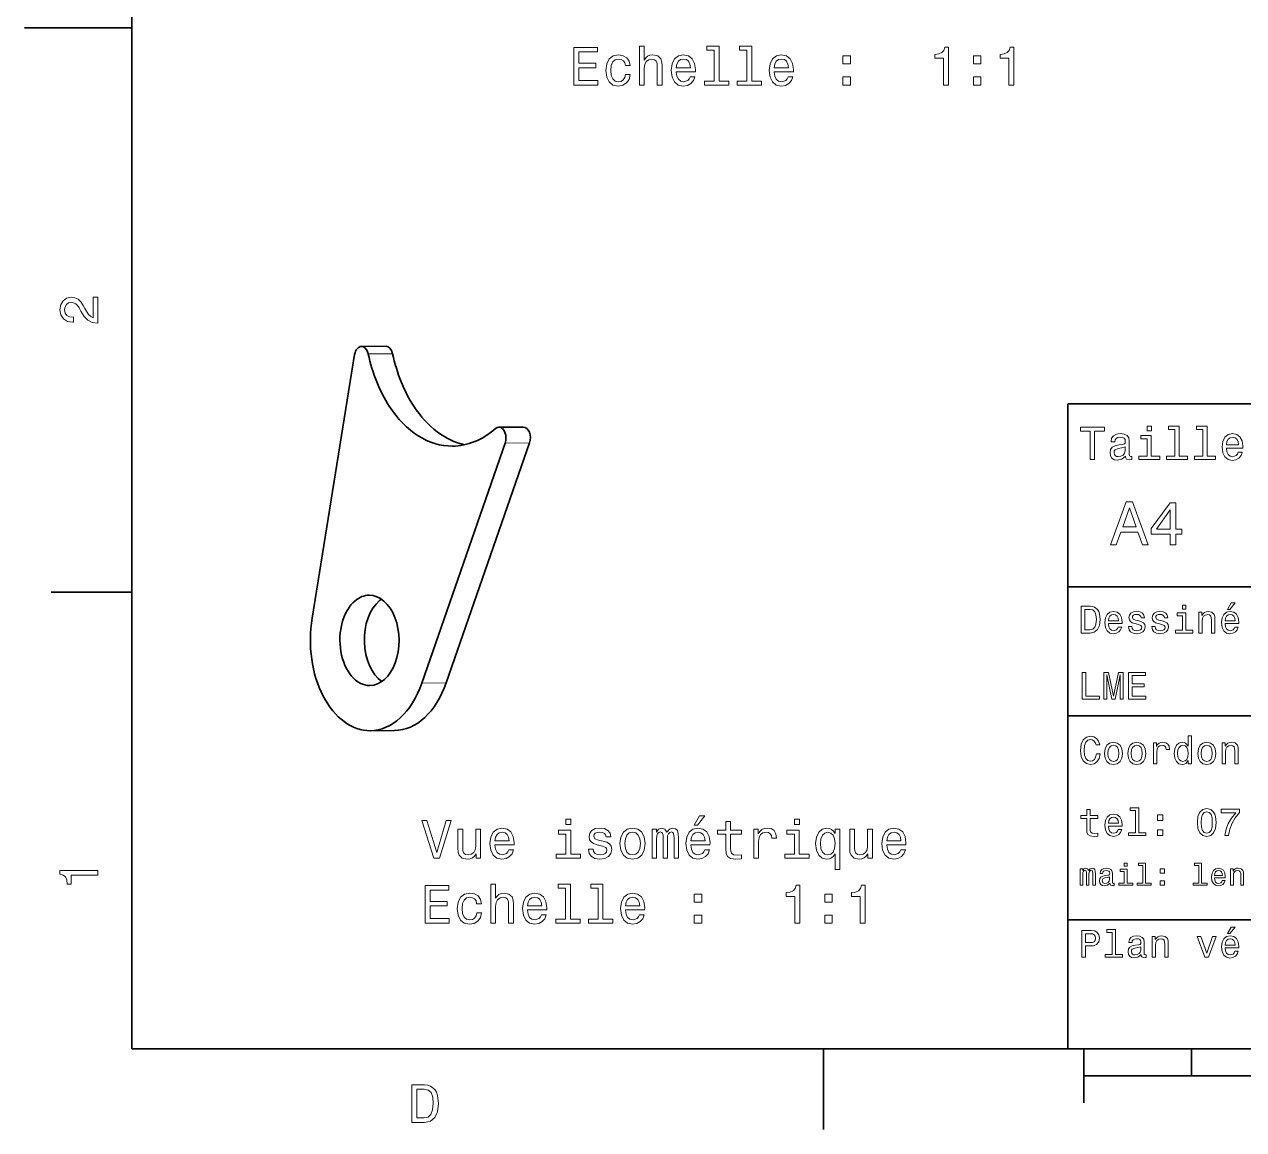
# Model space of a CAD drawing. Extents: x 0 to 297, y 0 to 210.
# Drawn here: x 0 to 113.4, y 2.5 to 105.3 of the extents above; entities that cross this region are included whole.
import ezdxf

# ---------------------------------------------------------------- set-up
doc = ezdxf.new("R2010")
doc.units = 0

msp = doc.modelspace()

# ---------------------------------------------------------------- linework, layer by layer
at = {"color": 7, "lineweight": 35}
for p, q in [((10, 200), (10, 10)), ((30.705666, 74.593979), (26.745567, 50.071239)), ((97, 10), (97, 70)), ((97, 70), (287, 70)), ((36.946404, 44.035091), (44.699215, 66.35952)), ((39.214237, 44.052078), (46.967052, 66.376511)), ((97, 53), (162, 53)), ((97, 41), (162, 41)), ((97, 22), (162, 22)), ((10, 10), (287, 10)), ((97, 10), (287, 10)), ((98.5, 7.5), (198.5, 7.5))]:
    msp.add_line(p, q, dxfattribs=at)
at = {"color": 7, "lineweight": 35, "ltscale": 0.25}
msp.add_line((10, 105), (0, 105), dxfattribs=at)
at = {"color": 7, "lineweight": 35, "ltscale": 0.056697}
for p, q in [((31.333792, 75.34848), (33.601627, 75.365471)), ((44.112957, 67.832611), (46.380791, 67.849594))]:
    msp.add_line(p, q, dxfattribs=at)
at = {"color": 7, "lineweight": 13, "ltscale": 0.056698}
for p, q in [((31.96188, 74.66066), (34.229717, 74.67765)), ((44.699215, 66.35952), (46.967052, 66.376511))]:
    msp.add_line(p, q, dxfattribs=at)
at = {"color": 7, "lineweight": 35, "ltscale": 0.1875}
for p, q in [((10, 52.5), (2.5, 52.5)), ((74.300003, 10), (74.300003, 2.5))]:
    msp.add_line(p, q, dxfattribs=at)
at = {"color": 7, "lineweight": 13, "ltscale": 0.056697}
msp.add_line((39.214237, 44.052078), (36.946404, 44.035091), dxfattribs=at)
at = {"color": 7, "lineweight": 35, "ltscale": 0.056698}
msp.add_line((32.148113, 39.60952), (34.415951, 39.626507), dxfattribs=at)
at = {"color": 7, "lineweight": 35, "ltscale": 0.125}
msp.add_line((98.5, 10), (98.5, 5), dxfattribs=at)
at = {"color": 7, "lineweight": 35, "ltscale": 0.0625}
msp.add_line((108.5, 10), (108.5, 7.5), dxfattribs=at)
at = {"color": 7, "lineweight": 13}
for points in [[(51.096684, 99.667892), (53.315704, 99.667892), (53.315704, 100.091522), (51.560661, 100.091522), (51.560661, 101.27668), (53.124062, 101.27668), (53.124062, 101.695267), (51.560661, 101.695267), (51.560661, 102.744263), (53.275356, 102.744263), (53.275356, 103.167892), (51.096684, 103.167892)], [(57.183857, 99.667892), (57.627663, 99.667892), (57.627663, 101.231293), (57.67305, 101.589363), (57.819305, 101.851608), (58.046249, 102.012993), (58.348843, 102.073509), (58.590919, 102.023079), (58.742218, 101.886909), (58.817863, 101.659966), (58.843079, 101.357376), (58.843079, 99.667892), (59.286884, 99.667892), (59.286884, 101.448151), (59.266712, 101.806221), (59.175934, 102.103775), (58.878384, 102.376106), (58.414406, 102.471924), (58.162247, 102.436623), (57.945385, 102.340805), (57.763828, 102.189507), (57.627663, 101.982735), (57.627663, 103.288933), (57.183857, 103.288933)], [(64.138474, 102.915733), (64.138474, 100.041092), (63.225647, 100.041092), (63.225647, 99.667892), (65.490051, 99.667892), (65.490051, 100.041092), (64.582275, 100.041092), (64.582275, 103.288933), (63.442505, 103.288933), (63.442505, 102.915733)], [(67.174492, 102.915733), (67.174492, 100.041092), (66.261665, 100.041092), (66.261665, 99.667892), (68.526077, 99.667892), (68.526077, 100.041092), (67.618301, 100.041092), (67.618301, 103.288933), (66.478531, 103.288933), (66.478531, 102.915733)], [(85.461235, 99.667892), (85.920166, 99.667892), (85.920166, 103.193108), (85.577225, 103.193108), (85.48645, 102.885475), (85.304893, 102.678696), (85.027512, 102.557663), (84.644226, 102.517319), (84.644226, 102.159248), (85.461235, 102.159248)], [(91.533279, 99.667892), (91.99221, 99.667892), (91.99221, 103.193108), (91.649277, 103.193108), (91.558495, 102.885475), (91.376938, 102.678696), (91.099564, 102.557663), (90.716278, 102.517319), (90.716278, 102.159248), (91.533279, 102.159248)], [(55.87262, 101.478409), (56.311378, 101.478409), (56.220604, 101.881866), (56.003742, 102.199593), (55.665848, 102.396278), (55.227085, 102.471924), (54.742935, 102.371063), (54.374779, 102.088638), (54.142792, 101.629707), (54.062099, 101.014435), (54.137749, 100.404205), (54.364693, 99.95031), (54.722763, 99.667892), (55.211956, 99.572075), (55.645676, 99.64772), (55.98357, 99.859535), (56.215557, 100.19239), (56.316422, 100.636192), (55.892792, 100.636192), (55.817142, 100.353775), (55.675934, 100.141953), (55.474205, 100.010834), (55.227085, 99.97049), (54.919449, 100.036049), (54.697548, 100.237778), (54.561378, 100.56559), (54.515991, 101.029564), (54.561378, 101.483452), (54.702591, 101.811264), (54.929535, 102.012993), (55.227085, 102.083595), (55.489334, 102.038208), (55.68602, 101.922218), (55.817142, 101.730576)], [(60.608208, 100.893394), (62.383427, 100.893394), (62.38847, 101.100166), (62.307777, 101.680138), (62.085876, 102.113861), (61.732849, 102.376106), (61.263828, 102.471924), (60.804897, 102.371063), (60.45187, 102.088638), (60.224926, 101.629707), (60.144234, 101.024521), (60.219883, 100.404205), (60.446827, 99.95031), (60.794807, 99.667892), (61.248699, 99.572075), (61.642071, 99.637634), (61.964836, 99.809105), (62.20187, 100.081436), (62.338036, 100.44455), (61.899277, 100.44455), (61.808498, 100.242821), (61.677376, 100.091522), (61.304176, 99.97049), (61.016712, 100.025963), (60.79985, 100.202477), (60.658642, 100.489937), (60.608208, 100.878265)], [(60.608208, 101.266594), (60.663685, 101.614578), (60.79985, 101.87178), (61.006626, 102.028122), (61.278961, 102.083595), (61.546249, 102.028122), (61.753021, 101.87178), (61.879105, 101.614578), (61.924492, 101.266594)], [(69.716278, 100.893394), (71.491493, 100.893394), (71.496536, 101.100166), (71.415848, 101.680138), (71.193947, 102.113861), (70.840919, 102.376106), (70.371902, 102.471924), (69.912964, 102.371063), (69.559937, 102.088638), (69.332993, 101.629707), (69.252304, 101.024521), (69.32795, 100.404205), (69.554893, 99.95031), (69.902878, 99.667892), (70.356766, 99.572075), (70.750137, 99.637634), (71.072906, 99.809105), (71.309937, 100.081436), (71.446106, 100.44455), (71.007347, 100.44455), (70.916565, 100.242821), (70.785446, 100.091522), (70.412247, 99.97049), (70.124779, 100.025963), (69.907921, 100.202477), (69.766708, 100.489937), (69.716278, 100.878265)], [(69.716278, 101.266594), (69.771759, 101.614578), (69.907921, 101.87178), (70.114693, 102.028122), (70.387032, 102.083595), (70.65432, 102.028122), (70.861092, 101.87178), (70.987175, 101.614578), (71.032562, 101.266594)], [(76.095963, 101.624664), (76.791931, 101.624664), (76.791931, 102.376106), (76.095963, 102.376106)], [(88.240051, 101.624664), (88.93602, 101.624664), (88.93602, 102.376106), (88.240051, 102.376106)], [(76.095963, 99.667892), (76.791931, 99.667892), (76.791931, 100.419334), (76.095963, 100.419334)], [(88.240051, 99.667892), (88.93602, 99.667892), (88.93602, 100.419334), (88.240051, 100.419334)], [(6.833213, 77.519447), (6.833213, 79.925072), (6.399496, 79.925072), (6.399496, 78.023773), (6.162464, 78.129684), (5.965778, 78.311241), (5.607709, 78.871033), (5.456412, 79.168587), (5.239553, 79.501442), (4.987392, 79.738472), (4.689842, 79.874641), (4.351945, 79.925072), (3.928314, 79.839333), (3.595461, 79.602303), (3.383646, 79.239189), (3.307997, 78.770172), (3.393732, 78.286018), (3.630764, 77.91787), (4.009006, 77.680832), (4.508286, 77.600143), (4.578891, 77.600143), (4.578891, 78.059074), (4.538545, 78.059074), (4.195605, 78.104462), (3.943444, 78.240631), (3.782061, 78.457489), (3.726585, 78.744957), (3.777017, 79.03746), (3.903098, 79.254318), (4.099784, 79.395531), (4.346902, 79.445961), (4.578891, 79.41066), (4.775577, 79.314842), (4.947046, 79.153458), (5.098343, 78.931557), (5.259727, 78.634003), (5.572406, 78.139771), (5.90526, 77.791786), (6.308718, 77.585014), (6.818084, 77.519447)], [(99.102303, 64.837173), (99.5, 64.837173), (99.5, 67.47406), (100.407784, 67.47406), (100.407784, 67.837173), (98.190201, 67.837173), (98.190201, 67.47406), (99.102303, 67.47406)], [(102.387611, 65.139771), (102.387611, 65.126801), (102.409225, 64.979828), (102.47406, 64.876076), (102.746399, 64.793945), (102.958214, 64.828529), (102.958214, 65.122475), (102.867432, 65.109505), (102.746399, 65.165703), (102.724785, 65.338615), (102.724785, 66.540344), (102.672913, 66.84726), (102.521614, 67.0634), (102.257927, 67.193085), (101.886169, 67.240631), (101.523056, 67.188759), (101.255043, 67.041786), (101.086456, 66.812675), (101.030258, 66.510086), (101.030258, 66.484146), (101.371758, 66.484146), (101.402016, 66.665703), (101.497116, 66.795387), (101.65274, 66.873199), (101.873199, 66.903458), (102.085014, 66.881844), (102.236313, 66.817001), (102.327087, 66.704605), (102.357346, 66.548988), (102.340057, 66.367432), (102.270897, 66.276657), (102.097984, 66.233429), (101.773773, 66.198845), (101.402016, 66.121033), (101.138329, 65.982704), (100.982712, 65.766571), (100.935158, 65.446686), (100.978386, 65.161385), (101.112389, 64.949562), (101.328529, 64.815559), (101.626801, 64.768013), (102.028816, 64.858788)], [(104.773773, 65.157059), (104.773773, 67.080688), (103.796829, 67.080688), (103.796829, 66.756485), (104.393372, 66.756485), (104.393372, 65.157059), (103.615273, 65.157059), (103.615273, 64.837173), (105.560516, 64.837173), (105.560516, 65.157059)], [(104.786743, 67.940918), (104.384727, 67.940918), (104.384727, 67.508644), (104.786743, 67.508644)], [(106.969742, 67.621033), (106.969742, 65.157059), (106.187317, 65.157059), (106.187317, 64.837173), (108.128242, 64.837173), (108.128242, 65.157059), (107.350143, 65.157059), (107.350143, 67.940918), (106.373199, 67.940918), (106.373199, 67.621033)], [(109.572044, 67.621033), (109.572044, 65.157059), (108.789627, 65.157059), (108.789627, 64.837173), (110.730545, 64.837173), (110.730545, 65.157059), (109.952454, 65.157059), (109.952454, 67.940918), (108.975502, 67.940918), (108.975502, 67.621033)], [(111.750717, 65.887604), (113.272339, 65.887604), (113.276657, 66.064842), (113.207497, 66.561958), (113.017288, 66.933716), (112.714699, 67.158501), (112.312683, 67.240631), (111.919312, 67.154175), (111.616714, 66.912102), (111.422188, 66.51873), (111.353027, 66), (111.41787, 65.4683), (111.612396, 65.079247), (111.91066, 64.837173), (112.299713, 64.755043), (112.636887, 64.811234), (112.913544, 64.958214), (113.116714, 65.191643), (113.233429, 65.502876), (112.857346, 65.502876), (112.779541, 65.329971), (112.667145, 65.200287), (112.34726, 65.096542), (112.100868, 65.144089), (111.914986, 65.295387), (111.793945, 65.541786), (111.750717, 65.874634)], [(111.750717, 66.207489), (111.798271, 66.50576), (111.914986, 66.726219), (112.092216, 66.860229), (112.325653, 66.907776), (112.554756, 66.860229), (112.731987, 66.726219), (112.840057, 66.50576), (112.878967, 66.207489)], [(102.344383, 65.649857), (102.292511, 65.425072), (102.154182, 65.252159), (101.946686, 65.139771), (101.691643, 65.100861), (101.527374, 65.122475), (101.41066, 65.191643), (101.337173, 65.312675), (101.315559, 65.481262), (101.332855, 65.632561), (101.402016, 65.740631), (101.678673, 65.861671), (102.028816, 65.913544), (102.344383, 66.017288)], [(100.982712, 56.9049), (101.51297, 56.9049), (101.933716, 58.080692), (103.530258, 58.080692), (103.951012, 56.9049), (104.492798, 56.9049), (103.028816, 60.910664), (102.440926, 60.910664)], [(102.118156, 58.570606), (102.734871, 60.334293), (103.351585, 58.570606)], [(106.521614, 56.9049), (107.040344, 56.9049), (107.040344, 57.896255), (107.610954, 57.896255), (107.610954, 58.357349), (107.040344, 58.357349), (107.040344, 60.818443), (106.515854, 60.818443), (104.763687, 58.403458), (104.763687, 57.896255), (106.521614, 57.896255)], [(105.247841, 58.357349), (106.521614, 60.149857), (106.521614, 58.357349)], [(99.080688, 51.190563), (98.248558, 51.190563), (98.248558, 48.690563), (99.080688, 48.690563), (99.473343, 48.769814), (99.765129, 49.011169), (99.945244, 49.40382), (100.010086, 49.940563), (99.952446, 50.488113), (99.880402, 50.70425), (99.779541, 50.877163), (99.487755, 51.111313), (99.296829, 51.168949)], [(107.992798, 51.27702), (107.657784, 51.27702), (107.657784, 50.916786), (107.992798, 50.916786)], [(111.84726, 50.88797), (112.059799, 50.88797), (112.560516, 51.500362), (112.207489, 51.500362)], [(99.055473, 50.891571), (99.329254, 50.837536), (99.516571, 50.671829), (99.628242, 50.376442), (99.664268, 49.940563), (99.624641, 49.519093), (99.51297, 49.223705), (99.322044, 49.047192), (99.055473, 48.989555), (98.583572, 48.989555), (98.583572, 50.891571)], [(100.784584, 49.565922), (102.052597, 49.565922), (102.056198, 49.713619), (101.998558, 50.127884), (101.840057, 50.437683), (101.587898, 50.625), (101.252884, 50.693443), (100.925072, 50.621399), (100.672913, 50.41967), (100.510803, 50.091862), (100.453171, 49.659584), (100.507202, 49.216499), (100.669312, 48.892292), (100.91787, 48.690563), (101.242073, 48.62212), (101.523056, 48.668949), (101.753601, 48.791428), (101.922913, 48.98595), (102.020172, 49.245319), (101.706772, 49.245319), (101.64193, 49.101227), (101.548271, 48.993156), (101.2817, 48.9067), (101.07637, 48.946327), (100.921471, 49.072407), (100.820602, 49.27774), (100.784584, 49.555115)], [(100.784584, 49.832493), (100.824211, 50.081055), (100.921471, 50.264771), (101.069168, 50.376442), (101.263687, 50.416069), (101.454613, 50.376442), (101.602303, 50.264771), (101.69236, 50.081055), (101.724785, 49.832493)], [(103.623199, 49.818085), (103.317001, 49.890129), (103.090057, 49.972984), (103.014412, 50.142292), (103.036026, 50.261169), (103.111671, 50.347622), (103.234146, 50.401657), (103.41066, 50.423271), (103.579971, 50.401657), (103.713257, 50.336815), (103.799713, 50.239555), (103.835732, 50.109871), (104.145531, 50.109871), (104.145531, 50.117077), (104.091499, 50.351227), (103.943802, 50.534943), (103.713257, 50.650219), (103.41066, 50.693443), (103.104469, 50.650219), (102.881126, 50.531342), (102.740631, 50.354828), (102.697403, 50.131485), (102.729828, 49.915348), (102.830688, 49.76405), (102.996399, 49.655983), (103.237755, 49.580334), (103.590775, 49.493877), (103.806915, 49.40382), (103.864555, 49.331772), (103.886169, 49.223705), (103.853745, 49.09042), (103.767288, 48.989555), (103.626801, 48.924713), (103.439484, 48.903099), (103.241356, 48.924713), (103.09726, 49.000362), (103, 49.122841), (102.960373, 49.292149), (102.654175, 49.292149), (102.704613, 49.003963), (102.852303, 48.795029), (103.086456, 48.668949), (103.41066, 48.62212), (103.749283, 48.668949), (103.997841, 48.795029), (104.149139, 48.996758), (104.203171, 49.259727), (104.163544, 49.486671), (104.051872, 49.641571), (103.868156, 49.742435)], [(105.791786, 49.818085), (105.485588, 49.890129), (105.258644, 49.972984), (105.182999, 50.142292), (105.204613, 50.261169), (105.280258, 50.347622), (105.40274, 50.401657), (105.579254, 50.423271), (105.748558, 50.401657), (105.881844, 50.336815), (105.9683, 50.239555), (106.004326, 50.109871), (106.314117, 50.109871), (106.314117, 50.117077), (106.260086, 50.351227), (106.112396, 50.534943), (105.881844, 50.650219), (105.579254, 50.693443), (105.273056, 50.650219), (105.049713, 50.531342), (104.909225, 50.354828), (104.865997, 50.131485), (104.898415, 49.915348), (104.999283, 49.76405), (105.164986, 49.655983), (105.406342, 49.580334), (105.759369, 49.493877), (105.975502, 49.40382), (106.033142, 49.331772), (106.054756, 49.223705), (106.022339, 49.09042), (105.935883, 48.989555), (105.795387, 48.924713), (105.60807, 48.903099), (105.409943, 48.924713), (105.265854, 49.000362), (105.168587, 49.122841), (105.12896, 49.292149), (104.822769, 49.292149), (104.873199, 49.003963), (105.020897, 48.795029), (105.255043, 48.668949), (105.579254, 48.62212), (105.91787, 48.668949), (106.166428, 48.795029), (106.317726, 48.996758), (106.371758, 49.259727), (106.33213, 49.486671), (106.220459, 49.641571), (106.036743, 49.742435)], [(107.981987, 48.957134), (107.981987, 50.560158), (107.16787, 50.560158), (107.16787, 50.289986), (107.664986, 50.289986), (107.664986, 48.957134), (107.016571, 48.957134), (107.016571, 48.690563), (108.637611, 48.690563), (108.637611, 48.957134)], [(109.181557, 48.690563), (109.498558, 48.690563), (109.498558, 49.807278), (109.530983, 50.063042), (109.635445, 50.250362), (109.797546, 50.365635), (110.013687, 50.408863), (110.1866, 50.372841), (110.29467, 50.275578), (110.348701, 50.113472), (110.366714, 49.897335), (110.366714, 48.690563), (110.683716, 48.690563), (110.683716, 49.962177), (110.669312, 50.217941), (110.604469, 50.430477), (110.39193, 50.625), (110.060516, 50.693443), (109.876801, 50.668228), (109.721901, 50.599785), (109.588615, 50.484512), (109.484146, 50.329613), (109.484146, 50.625), (109.181557, 50.625)], [(111.627518, 49.565922), (112.895531, 49.565922), (112.899132, 49.713619), (112.841499, 50.127884), (112.682999, 50.437683), (112.430832, 50.625), (112.095825, 50.693443), (111.768013, 50.621399), (111.515854, 50.41967), (111.353745, 50.091862), (111.296112, 49.659584), (111.350143, 49.216499), (111.512245, 48.892292), (111.760803, 48.690563), (112.085014, 48.62212), (112.365997, 48.668949), (112.596542, 48.791428), (112.765854, 48.98595), (112.863113, 49.245319), (112.549713, 49.245319), (112.484871, 49.101227), (112.391212, 48.993156), (112.124641, 48.9067), (111.919312, 48.946327), (111.764412, 49.072407), (111.663544, 49.27774), (111.627518, 49.555115)], [(111.627518, 49.832493), (111.667145, 50.081055), (111.764412, 50.264771), (111.912102, 50.376442), (112.106628, 50.416069), (112.297546, 50.376442), (112.445244, 50.264771), (112.535301, 50.081055), (112.567726, 49.832493)], [(98.353027, 42.530979), (99.959656, 42.530979), (99.959656, 42.833572), (98.684441, 42.833572), (98.684441, 45.030979), (98.353027, 45.030979)], [(100.352303, 42.530979), (100.629684, 42.530979), (100.629684, 44.80043), (101.097984, 42.530979), (101.407784, 42.530979), (101.872482, 44.80043), (101.872482, 42.530979), (102.153458, 42.530979), (102.153458, 45.030979), (101.713974, 45.030979), (101.252884, 42.826366), (100.795387, 45.030979), (100.352303, 45.030979)], [(102.664986, 42.530979), (104.25, 42.530979), (104.25, 42.833572), (102.996399, 42.833572), (102.996399, 43.680115), (104.113113, 43.680115), (104.113113, 43.979107), (102.996399, 43.979107), (102.996399, 44.728386), (104.221184, 44.728386), (104.221184, 45.030979), (102.664986, 45.030979)], [(99.66787, 37.460373), (99.595818, 37.15778), (99.476944, 36.941643), (99.311241, 36.808357), (99.116714, 36.765129), (98.882568, 36.829971), (98.698845, 37.024494), (98.57637, 37.341499), (98.536743, 37.780979), (98.57637, 38.216858), (98.695244, 38.537464), (98.87896, 38.731987), (99.116714, 38.80043), (99.289627, 38.764408), (99.437317, 38.663544), (99.552597, 38.501442), (99.631844, 38.278099), (99.97406, 38.278099), (99.865997, 38.620316), (99.678673, 38.879681), (99.422913, 39.041786), (99.116714, 39.099422), (98.734871, 39.009365), (98.443085, 38.757202), (98.25576, 38.342937), (98.190926, 37.780979), (98.25576, 37.219021), (98.443085, 36.804756), (98.734871, 36.548992), (99.116714, 36.462536), (99.451729, 36.530979), (99.721901, 36.721901), (99.912827, 37.035301), (100.013687, 37.460373)], [(108.201729, 36.829971), (108.201729, 36.530979), (108.51873, 36.530979), (108.51873, 39.117435), (108.20533, 39.117435), (108.20533, 38.170029), (107.963974, 38.443802), (107.816284, 38.508644), (107.646973, 38.533859), (107.340775, 38.461815), (107.103027, 38.260086), (106.948128, 37.935879), (106.894089, 37.5), (106.948128, 37.064121), (107.103027, 36.736309), (107.340775, 36.530979), (107.646973, 36.462536), (107.816284, 36.487751), (107.967575, 36.552593)], [(100.413544, 37.496399), (100.471184, 37.056915), (100.636887, 36.732708), (100.899857, 36.530979), (101.252884, 36.462536), (101.602303, 36.530979), (101.865273, 36.729107), (102.030983, 37.053314), (102.092216, 37.496399), (102.030983, 37.935879), (101.865273, 38.263687), (101.602303, 38.461815), (101.252884, 38.533859), (100.899857, 38.461815), (100.636887, 38.260086), (100.471184, 37.935879)], [(100.737755, 37.5), (100.770172, 37.824207), (100.87104, 38.058357), (101.033142, 38.20245), (101.252884, 38.25288), (101.469017, 38.20245), (101.631126, 38.061958), (101.731987, 37.824207), (101.768013, 37.5), (101.731987, 37.172188), (101.631126, 36.934437), (101.469017, 36.790344), (101.252884, 36.743515), (101.033142, 36.790344), (100.87104, 36.934437), (100.770172, 37.172188)], [(102.58213, 37.496399), (102.639771, 37.056915), (102.805473, 36.732708), (103.068443, 36.530979), (103.421471, 36.462536), (103.770897, 36.530979), (104.033859, 36.729107), (104.19957, 37.053314), (104.260803, 37.496399), (104.19957, 37.935879), (104.033859, 38.263687), (103.770897, 38.461815), (103.421471, 38.533859), (103.068443, 38.461815), (102.805473, 38.260086), (102.639771, 37.935879)], [(102.906342, 37.5), (102.938759, 37.824207), (103.039627, 38.058357), (103.201729, 38.20245), (103.421471, 38.25288), (103.637611, 38.20245), (103.799713, 38.061958), (103.900574, 37.824207), (103.9366, 37.5), (103.900574, 37.172188), (103.799713, 36.934437), (103.637611, 36.790344), (103.421471, 36.743515), (103.201729, 36.790344), (103.039627, 36.934437), (102.938759, 37.172188)], [(104.963257, 36.530979), (105.280258, 36.530979), (105.280258, 37.636887), (105.312683, 37.903458), (105.409943, 38.094379), (105.568443, 38.209652), (105.780983, 38.249279), (105.939484, 38.224064), (106.058357, 38.152016), (106.130402, 38.029537), (106.155617, 37.863831), (106.476227, 37.863831), (106.432999, 38.155621), (106.314117, 38.364552), (106.115997, 38.490635), (105.845825, 38.533859), (105.662102, 38.505043), (105.503601, 38.432995), (105.363113, 38.310516), (105.251442, 38.144814), (105.251442, 38.465416), (104.963257, 38.465416)], [(107.701012, 38.249279), (107.909943, 38.198845), (108.068443, 38.058357), (108.162102, 37.824207), (108.198128, 37.5), (108.162102, 37.172188), (108.068443, 36.938038), (107.909943, 36.793949), (107.701012, 36.747116), (107.502884, 36.793949), (107.351585, 36.938038), (107.250717, 37.175793), (107.2183, 37.5), (107.250717, 37.820606), (107.351585, 38.054756), (107.502884, 38.198845)], [(109.087898, 37.496399), (109.145531, 37.056915), (109.311241, 36.732708), (109.574203, 36.530979), (109.927231, 36.462536), (110.276657, 36.530979), (110.539627, 36.729107), (110.70533, 37.053314), (110.766571, 37.496399), (110.70533, 37.935879), (110.539627, 38.263687), (110.276657, 38.461815), (109.927231, 38.533859), (109.574203, 38.461815), (109.311241, 38.260086), (109.145531, 37.935879)], [(109.412102, 37.5), (109.444527, 37.824207), (109.545387, 38.058357), (109.707489, 38.20245), (109.927231, 38.25288), (110.143372, 38.20245), (110.305473, 38.061958), (110.406342, 37.824207), (110.44236, 37.5), (110.406342, 37.172188), (110.305473, 36.934437), (110.143372, 36.790344), (109.927231, 36.743515), (109.707489, 36.790344), (109.545387, 36.934437), (109.444527, 37.172188)], [(111.350143, 36.530979), (111.667145, 36.530979), (111.667145, 37.647694), (111.69957, 37.903458), (111.804031, 38.090778), (111.966141, 38.206051), (112.182274, 38.249279), (112.355186, 38.213257), (112.463257, 38.115993), (112.517288, 37.953888), (112.535301, 37.737751), (112.535301, 36.530979), (112.852303, 36.530979), (112.852303, 37.802593), (112.837898, 38.058357), (112.773056, 38.270893), (112.560516, 38.465416), (112.229103, 38.533859), (112.045387, 38.508644), (111.890488, 38.440201), (111.757202, 38.324928), (111.65274, 38.170029), (111.65274, 38.465416), (111.350143, 38.465416)], [(98.763687, 31.449568), (98.763687, 30.480547), (98.785301, 30.167147), (98.886169, 29.951008), (99.087898, 29.824926), (99.430115, 29.7817), (99.804756, 29.799711), (99.804756, 30.073486), (99.530983, 30.051872), (99.282417, 30.08069), (99.149132, 30.170748), (99.091499, 30.322046), (99.080688, 30.534582), (99.080688, 31.449568), (99.804756, 31.449568), (99.804756, 31.71974), (99.080688, 31.71974), (99.080688, 32.285301), (98.763687, 32.285301), (98.763687, 31.71974), (98.216141, 31.71974), (98.216141, 31.449568)], [(100.784584, 30.725504), (102.052597, 30.725504), (102.056198, 30.873198), (101.998558, 31.287464), (101.840057, 31.597261), (101.587898, 31.784582), (101.252884, 31.853025), (100.925072, 31.780979), (100.672913, 31.57925), (100.510803, 31.25144), (100.453171, 30.819164), (100.507202, 30.37608), (100.669312, 30.051872), (100.91787, 29.850143), (101.242073, 29.7817), (101.523056, 29.828529), (101.753601, 29.951008), (101.922913, 30.145533), (102.020172, 30.404898), (101.706772, 30.404898), (101.64193, 30.260807), (101.548271, 30.152737), (101.2817, 30.066282), (101.07637, 30.105907), (100.921471, 30.231987), (100.820602, 30.437319), (100.784584, 30.714697)], [(103.306198, 32.170029), (103.306198, 30.116714), (102.654175, 30.116714), (102.654175, 29.850143), (104.271614, 29.850143), (104.271614, 30.116714), (103.623199, 30.116714), (103.623199, 32.4366), (102.809074, 32.4366), (102.809074, 32.170029)], [(105.341499, 31.247837), (105.838615, 31.247837), (105.838615, 31.784582), (105.341499, 31.784582)], [(109.059074, 31.071325), (109.113113, 30.505762), (109.282425, 30.102304), (109.552597, 29.857347), (109.927231, 29.778097), (110.298271, 29.857347), (110.568443, 30.102304), (110.734146, 30.505762), (110.791786, 31.071325), (110.734146, 31.633286), (110.665703, 31.856628), (110.568443, 32.040344), (110.298271, 32.285301), (109.927231, 32.368156), (109.552597, 32.285301), (109.282425, 32.036743), (109.113113, 31.633286)], [(109.4049, 31.071325), (109.433716, 31.507204), (109.523773, 31.820604), (109.685883, 32.004322), (109.927231, 32.069164), (110.164986, 32.004322), (110.327087, 31.820604), (110.417145, 31.507204), (110.445969, 31.071325), (110.417145, 30.631844), (110.327087, 30.318443), (110.164986, 30.134726), (109.927231, 30.073486), (109.685883, 30.134726), (109.523773, 30.318443), (109.433716, 30.631844)], [(111.5951, 29.850143), (111.958931, 29.850143), (112.077812, 30.444523), (112.286743, 30.999279), (112.58213, 31.514408), (112.967575, 31.997118), (112.967575, 32.296108), (111.252884, 32.296108), (111.252884, 31.9683), (112.621758, 31.9683), (112.225502, 31.481987), (111.926514, 30.974062), (111.717575, 30.433718)], [(39.210022, 31.257832), (38.3325, 28.277285), (37.42976, 31.257832), (36.950653, 31.257832), (38.080338, 27.752789), (38.58466, 27.752789), (39.689129, 31.257832)], [(50.804401, 31.373825), (50.335381, 31.373825), (50.335381, 30.869503), (50.804401, 30.869503)], [(62.272701, 30.829157), (62.570251, 30.829157), (63.271263, 31.686506), (62.777023, 31.686506)], [(65.207855, 29.991982), (65.207855, 28.635353), (65.238121, 28.196592), (65.379333, 27.893999), (65.661751, 27.717485), (66.140854, 27.656967), (66.665352, 27.682184), (66.665352, 28.065468), (66.282066, 28.03521), (65.934082, 28.075556), (65.747482, 28.201635), (65.666794, 28.413452), (65.651665, 28.711002), (65.651665, 29.991982), (66.665352, 29.991982), (66.665352, 30.370224), (65.651665, 30.370224), (65.651665, 31.16201), (65.207855, 31.16201), (65.207855, 30.370224), (64.441284, 30.370224), (64.441284, 29.991982)], [(72.056564, 31.373825), (71.58754, 31.373825), (71.58754, 30.869503), (72.056564, 30.869503)], [(100.784584, 30.992075), (100.824211, 31.240633), (100.921471, 31.424351), (101.069168, 31.536022), (101.263687, 31.575647), (101.454613, 31.536022), (101.602303, 31.424351), (101.69236, 31.240633), (101.724785, 30.992075)], [(42.412472, 30.461002), (41.968666, 30.461002), (41.968666, 28.897602), (41.918236, 28.534489), (41.77198, 28.272242), (41.545036, 28.110857), (41.247486, 28.060425), (41.010452, 28.100771), (40.859158, 28.221809), (40.773422, 28.428581), (40.75325, 28.721088), (40.75325, 30.461002), (40.309444, 30.461002), (40.309444, 28.680742), (40.324574, 28.322674), (40.420395, 28.025124), (40.712902, 27.752789), (41.181923, 27.656967), (41.434082, 27.69227), (41.650944, 27.783049), (41.837543, 27.939388), (41.988838, 28.166334), (41.988838, 27.752789), (42.412472, 27.752789)], [(43.748924, 28.978292), (45.524143, 28.978292), (45.529186, 29.185064), (45.448494, 29.765036), (45.226593, 30.198753), (44.873566, 30.461002), (44.404545, 30.556824), (43.94561, 30.455959), (43.592587, 30.173538), (43.365639, 29.714603), (43.28495, 29.109417), (43.360596, 28.4891), (43.587543, 28.03521), (43.935524, 27.752789), (44.389416, 27.656967), (44.782787, 27.722528), (45.105553, 27.893999), (45.342587, 28.166334), (45.478752, 28.529446), (45.039993, 28.529446), (44.949215, 28.327717), (44.818089, 28.17642), (44.444893, 28.055382), (44.157429, 28.110857), (43.940567, 28.287371), (43.799358, 28.574835), (43.748924, 28.963163)], [(43.748924, 29.351492), (43.804401, 29.699474), (43.940567, 29.956678), (44.147339, 30.113018), (44.419674, 30.168495), (44.686966, 30.113018), (44.893738, 29.956678), (45.019821, 29.699474), (45.065208, 29.351492)], [(50.789272, 28.125988), (50.789272, 30.370224), (49.649502, 30.370224), (49.649502, 29.991982), (50.345467, 29.991982), (50.345467, 28.125988), (49.437687, 28.125988), (49.437687, 27.752789), (51.707138, 27.752789), (51.707138, 28.125988)], [(53.795036, 29.331318), (53.366364, 29.432184), (53.048637, 29.548178), (52.94273, 29.78521), (52.972992, 29.951635), (53.078896, 30.072674), (53.250366, 30.148321), (53.497482, 30.178581), (53.734516, 30.148321), (53.921116, 30.057543), (54.042152, 29.921377), (54.092587, 29.73982), (54.526306, 29.73982), (54.526306, 29.749907), (54.450653, 30.077717), (54.243881, 30.334921), (53.921116, 30.496304), (53.497482, 30.556824), (53.06881, 30.496304), (52.75613, 30.329878), (52.559444, 30.08276), (52.498924, 29.770081), (52.544315, 29.467485), (52.685524, 29.255671), (52.917511, 29.104374), (53.255409, 28.998466), (53.749649, 28.877428), (54.052238, 28.751348), (54.132931, 28.650482), (54.163193, 28.499186), (54.117802, 28.312588), (53.996765, 28.171377), (53.800079, 28.080599), (53.53783, 28.050339), (53.260452, 28.080599), (53.058723, 28.186506), (52.922558, 28.357975), (52.867081, 28.595007), (52.438408, 28.595007), (52.50901, 28.191549), (52.715786, 27.899042), (53.043594, 27.722528), (53.497482, 27.656967), (53.97155, 27.722528), (54.31953, 27.899042), (54.531349, 28.181463), (54.606995, 28.549618), (54.551521, 28.867342), (54.39518, 29.0842), (54.137978, 29.22541)], [(55.373566, 29.104374), (55.454258, 28.4891), (55.686245, 28.03521), (56.054401, 27.752789), (56.548637, 27.656967), (57.03783, 27.752789), (57.405987, 28.030167), (57.637978, 28.484056), (57.723709, 29.104374), (57.637978, 29.719646), (57.405987, 30.178581), (57.03783, 30.455959), (56.548637, 30.556824), (56.054401, 30.455959), (55.686245, 30.173538), (55.454258, 29.719646)], [(55.827454, 29.109417), (55.872845, 29.563307), (56.014053, 29.891117), (56.241001, 30.092846), (56.548637, 30.163452), (56.851231, 30.092846), (57.078178, 29.89616), (57.219387, 29.563307), (57.269821, 29.109417), (57.219387, 28.650482), (57.078178, 28.317631), (56.851231, 28.1159), (56.548637, 28.050339), (56.241001, 28.1159), (56.014053, 28.317631), (55.872845, 28.650482)], [(58.364201, 27.752789), (58.772705, 27.752789), (58.772705, 29.563307), (58.79792, 29.835642), (58.873566, 30.032328), (58.989563, 30.148321), (59.140858, 30.19371), (59.261894, 30.153364), (59.342587, 30.0525), (59.382935, 29.881031), (59.398064, 29.654085), (59.398064, 27.752789), (59.781349, 27.752789), (59.781349, 29.563307), (59.806564, 29.830599), (59.88221, 30.027285), (60.00325, 30.148321), (60.154549, 30.19371), (60.275581, 30.153364), (60.356277, 30.0525), (60.406708, 29.654085), (60.406708, 27.752789), (60.815208, 27.752789), (60.815208, 29.623825), (60.789993, 30.012154), (60.709301, 30.309706), (60.54792, 30.491261), (60.285671, 30.556824), (59.978035, 30.455959), (59.741001, 30.163452), (59.554405, 30.450916), (59.241722, 30.556824), (58.954258, 30.455959), (58.757572, 30.173538), (58.757572, 30.461002), (58.364201, 30.461002)], [(61.965065, 28.978292), (63.74028, 28.978292), (63.745323, 29.185064), (63.664635, 29.765036), (63.44273, 30.198753), (63.089706, 30.461002), (62.620682, 30.556824), (62.161751, 30.455959), (61.808723, 30.173538), (61.581779, 29.714603), (61.501087, 29.109417), (61.576736, 28.4891), (61.80368, 28.03521), (62.151665, 27.752789), (62.605553, 27.656967), (62.998924, 27.722528), (63.321693, 27.893999), (63.558723, 28.166334), (63.694893, 28.529446), (63.25613, 28.529446), (63.165352, 28.327717), (63.034229, 28.17642), (62.66103, 28.055382), (62.373566, 28.110857), (62.156708, 28.287371), (62.015495, 28.574835), (61.965065, 28.963163)], [(61.965065, 29.351492), (62.020538, 29.699474), (62.156708, 29.956678), (62.36348, 30.113018), (62.635815, 30.168495), (62.903107, 30.113018), (63.109879, 29.956678), (63.235958, 29.699474), (63.281349, 29.351492)], [(67.815208, 27.752789), (68.25901, 27.752789), (68.25901, 29.30106), (68.304398, 29.674259), (68.440567, 29.941549), (68.662468, 30.102932), (68.960022, 30.158409), (69.181923, 30.123106), (69.348343, 30.022242), (69.449211, 29.850771), (69.484512, 29.618782), (69.933365, 29.618782), (69.872849, 30.027285), (69.706421, 30.319792), (69.429039, 30.496304), (69.050797, 30.556824), (68.793594, 30.516478), (68.571693, 30.415613), (68.375008, 30.244143), (68.218666, 30.012154), (68.218666, 30.461002), (67.815208, 30.461002)], [(72.041428, 28.125988), (72.041428, 30.370224), (70.901657, 30.370224), (70.901657, 29.991982), (71.597626, 29.991982), (71.597626, 28.125988), (70.68985, 28.125988), (70.68985, 27.752789), (72.959297, 27.752789), (72.959297, 28.125988)], [(75.385086, 30.042414), (75.228745, 30.26936), (75.052238, 30.430742), (74.845459, 30.521521), (74.608429, 30.556824), (74.179764, 30.455959), (73.846909, 30.173538), (73.630051, 29.719646), (73.554398, 29.109417), (73.630051, 28.494143), (73.846909, 28.040253), (74.179764, 27.752789), (74.608429, 27.656967), (74.845459, 27.687227), (75.047195, 27.772961), (75.223709, 27.929302), (75.385086, 28.166334), (75.385086, 26.703796), (75.828896, 26.703796), (75.828896, 30.461002), (75.385086, 30.461002)], [(74.008286, 29.109417), (74.05368, 29.558264), (74.194885, 29.886074), (74.406708, 30.087803), (74.684082, 30.158409), (74.976593, 30.087803), (75.198486, 29.891117), (75.329613, 29.563307), (75.380051, 29.109417), (75.329613, 28.650482), (75.198486, 28.322674), (74.976593, 28.120945), (74.684082, 28.055382), (74.406708, 28.120945), (74.194885, 28.322674), (74.05368, 28.655527)], [(78.844742, 30.461002), (78.40094, 30.461002), (78.40094, 28.897602), (78.35051, 28.534489), (78.204254, 28.272242), (77.97731, 28.110857), (77.679756, 28.060425), (77.442726, 28.100771), (77.291428, 28.221809), (77.205688, 28.428581), (77.185516, 28.721088), (77.185516, 30.461002), (76.741714, 30.461002), (76.741714, 28.680742), (76.756851, 28.322674), (76.852669, 28.025124), (77.145172, 27.752789), (77.614197, 27.656967), (77.866356, 27.69227), (78.083221, 27.783049), (78.269814, 27.939388), (78.421112, 28.166334), (78.421112, 27.752789), (78.844742, 27.752789)], [(80.181198, 28.978292), (81.956413, 28.978292), (81.961456, 29.185064), (81.880768, 29.765036), (81.658859, 30.198753), (81.305832, 30.461002), (80.836823, 30.556824), (80.377884, 30.455959), (80.024857, 30.173538), (79.797913, 29.714603), (79.717224, 29.109417), (79.79287, 28.4891), (80.019814, 28.03521), (80.367798, 27.752789), (80.821686, 27.656967), (81.215057, 27.722528), (81.537827, 27.893999), (81.774857, 28.166334), (81.911026, 28.529446), (81.47226, 28.529446), (81.381485, 28.327717), (81.250366, 28.17642), (80.877167, 28.055382), (80.589699, 28.110857), (80.372841, 28.287371), (80.231628, 28.574835), (80.181198, 28.963163)], [(80.181198, 29.351492), (80.236671, 29.699474), (80.372841, 29.956678), (80.579613, 30.113018), (80.851944, 30.168495), (81.11924, 30.113018), (81.326012, 29.956678), (81.452087, 29.699474), (81.497482, 29.351492)], [(105.341499, 29.850143), (105.838615, 29.850143), (105.838615, 30.386887), (105.341499, 30.386887)], [(102.524498, 27.293949), (102.256485, 27.293949), (102.256485, 27.005764), (102.524498, 27.005764)], [(103.979828, 27.080692), (103.979828, 25.438042), (103.458214, 25.438042), (103.458214, 25.224785), (104.752159, 25.224785), (104.752159, 25.438042), (104.233429, 25.438042), (104.233429, 27.293949), (103.58213, 27.293949), (103.58213, 27.080692)], [(109.184441, 27.080692), (109.184441, 25.438042), (108.662827, 25.438042), (108.662827, 25.224785), (109.956772, 25.224785), (109.956772, 25.438042), (109.438042, 25.438042), (109.438042, 27.293949), (108.786743, 27.293949), (108.786743, 27.080692)], [(6.833213, 26.159222), (6.833213, 26.618156), (3.307997, 26.618156), (3.307997, 26.275217), (3.615634, 26.184439), (3.822406, 26.002882), (3.943444, 25.725506), (3.98379, 25.34222), (4.341859, 25.34222), (4.341859, 26.159222)], [(98.170029, 25.224785), (98.403458, 25.224785), (98.403458, 26.259367), (98.41787, 26.414986), (98.461098, 26.527378), (98.527374, 26.59366), (98.613831, 26.619598), (98.682999, 26.596542), (98.729103, 26.538906), (98.752159, 26.440924), (98.760803, 26.311241), (98.760803, 25.224785), (98.979828, 25.224785), (98.979828, 26.259367), (98.99424, 26.412106), (99.03746, 26.524496), (99.106628, 26.59366), (99.193085, 26.619598), (99.262245, 26.596542), (99.308357, 26.538906), (99.337173, 26.311241), (99.337173, 25.224785), (99.570602, 25.224785), (99.570602, 26.293949), (99.556198, 26.515852), (99.510086, 26.685881), (99.41787, 26.789627), (99.268013, 26.827091), (99.092216, 26.769453), (98.956772, 26.602306), (98.850143, 26.766571), (98.671471, 26.827091), (98.507202, 26.769453), (98.394814, 26.60807), (98.394814, 26.772335), (98.170029, 26.772335)], [(100.925072, 25.426514), (100.925072, 25.417868), (100.939484, 25.319885), (100.982712, 25.250721), (101.164268, 25.195967), (101.305473, 25.219021), (101.305473, 25.414986), (101.244957, 25.406342), (101.164268, 25.443806), (101.149857, 25.559078), (101.149857, 26.360231), (101.115273, 26.564842), (101.014412, 26.708935), (100.838615, 26.795389), (100.590775, 26.827091), (100.348701, 26.792507), (100.170029, 26.694525), (100.05764, 26.541788), (100.020172, 26.340059), (100.020172, 26.322767), (100.247841, 26.322767), (100.268013, 26.443806), (100.331413, 26.53026), (100.435158, 26.582134), (100.58213, 26.602306), (100.723343, 26.587896), (100.824211, 26.54467), (100.884727, 26.469742), (100.9049, 26.365995), (100.893372, 26.244957), (100.84726, 26.184439), (100.731987, 26.155621), (100.515854, 26.132566), (100.268013, 26.080692), (100.092216, 25.988474), (99.988472, 25.844381), (99.956772, 25.631124), (99.985588, 25.440924), (100.074928, 25.299713), (100.219017, 25.210375), (100.41787, 25.178675), (100.685883, 25.239195)], [(102.515854, 25.438042), (102.515854, 26.720463), (101.864555, 26.720463), (101.864555, 26.504324), (102.262245, 26.504324), (102.262245, 25.438042), (101.743515, 25.438042), (101.743515, 25.224785), (103.040344, 25.224785), (103.040344, 25.438042)], [(105.60807, 26.342941), (106.005768, 26.342941), (106.005768, 26.772335), (105.60807, 26.772335)], [(110.636887, 25.925074), (111.651299, 25.925074), (111.654175, 26.043228), (111.60807, 26.374641), (111.48127, 26.622478), (111.279541, 26.772335), (111.011528, 26.827091), (110.749283, 26.769453), (110.547546, 26.60807), (110.41787, 26.345821), (110.371758, 26), (110.414986, 25.645535), (110.54467, 25.386168), (110.743515, 25.224785), (111.002884, 25.170031), (111.227661, 25.207495), (111.412102, 25.305477), (111.547546, 25.461096), (111.625359, 25.668589), (111.374641, 25.668589), (111.322769, 25.553314), (111.247841, 25.46686), (111.034584, 25.397696), (110.870316, 25.429396), (110.746399, 25.53026), (110.665703, 25.694525), (110.636887, 25.916428)], [(110.636887, 26.138329), (110.668587, 26.337177), (110.746399, 26.48415), (110.864555, 26.573488), (111.020172, 26.605188), (111.172913, 26.573488), (111.291061, 26.48415), (111.363113, 26.337177), (111.389046, 26.138329)], [(112.149857, 25.224785), (112.403458, 25.224785), (112.403458, 26.118156), (112.429398, 26.322767), (112.51297, 26.472624), (112.642654, 26.564842), (112.815559, 26.599424), (112.953888, 26.570606), (113.040344, 26.492796), (113.083572, 26.363113), (113.097984, 26.190203), (113.097984, 25.224785), (113.351585, 25.224785), (113.351585, 26.242077), (113.340057, 26.446688), (113.288185, 26.616716), (113.118156, 26.772335), (112.853027, 26.827091), (112.706055, 26.806917), (112.58213, 26.752163), (112.475502, 26.659943), (112.39193, 26.536024), (112.39193, 26.772335), (112.149857, 26.772335)], [(37.273422, 21.705959), (39.492443, 21.705959), (39.492443, 22.129591), (37.737396, 22.129591), (37.737396, 23.314749), (39.3008, 23.314749), (39.3008, 23.733337), (37.737396, 23.733337), (37.737396, 24.782328), (39.452095, 24.782328), (39.452095, 25.205959), (37.273422, 25.205959)], [(43.360596, 21.705959), (43.804401, 21.705959), (43.804401, 23.26936), (43.849789, 23.62743), (43.996044, 23.889677), (44.222988, 24.05106), (44.525581, 24.11158), (44.767658, 24.061146), (44.918953, 23.92498), (44.994602, 23.698034), (45.019821, 23.395441), (45.019821, 21.705959), (45.463623, 21.705959), (45.463623, 23.486219), (45.443451, 23.844288), (45.352673, 24.141838), (45.055122, 24.414173), (44.591145, 24.509995), (44.338982, 24.474691), (44.122124, 24.37887), (43.940567, 24.227573), (43.804401, 24.020802), (43.804401, 25.326996), (43.360596, 25.326996)], [(50.315208, 24.953798), (50.315208, 22.079159), (49.402382, 22.079159), (49.402382, 21.705959), (51.666794, 21.705959), (51.666794, 22.079159), (50.75901, 22.079159), (50.75901, 25.326996), (49.619244, 25.326996), (49.619244, 24.953798)], [(53.351231, 24.953798), (53.351231, 22.079159), (52.438408, 22.079159), (52.438408, 21.705959), (54.702816, 21.705959), (54.702816, 22.079159), (53.795036, 22.079159), (53.795036, 25.326996), (52.655266, 25.326996), (52.655266, 24.953798)], [(71.63797, 21.705959), (72.096909, 21.705959), (72.096909, 25.231174), (71.753967, 25.231174), (71.663193, 24.923538), (71.481628, 24.716766), (71.204254, 24.59573), (70.820969, 24.555384), (70.820969, 24.197313), (71.63797, 24.197313)], [(77.710022, 21.705959), (78.168945, 21.705959), (78.168945, 25.231174), (77.826012, 25.231174), (77.735229, 24.923538), (77.55368, 24.716766), (77.276299, 24.59573), (76.893013, 24.555384), (76.893013, 24.197313), (77.710022, 24.197313)], [(100.896255, 25.766571), (100.861671, 25.616716), (100.769455, 25.501442), (100.631126, 25.426514), (100.461098, 25.400578), (100.351585, 25.414986), (100.273773, 25.461096), (100.224785, 25.541788), (100.210373, 25.654181), (100.221901, 25.755045), (100.268013, 25.827091), (100.452446, 25.907782), (100.685883, 25.942364), (100.896255, 26.011528)], [(105.60807, 25.224785), (106.005768, 25.224785), (106.005768, 25.654181), (105.60807, 25.654181)], [(42.049358, 23.516478), (42.488117, 23.516478), (42.397339, 23.919937), (42.180481, 24.237659), (41.842587, 24.434345), (41.403824, 24.509995), (40.919674, 24.40913), (40.551517, 24.126709), (40.31953, 23.667774), (40.238838, 23.052502), (40.314487, 22.44227), (40.541431, 21.98838), (40.899502, 21.705959), (41.388695, 21.610138), (41.822411, 21.685787), (42.160309, 21.897602), (42.392296, 22.230455), (42.49316, 22.674259), (42.06953, 22.674259), (41.993881, 22.391838), (41.852673, 22.180023), (41.650944, 22.048899), (41.403824, 22.008553), (41.096188, 22.074116), (40.874287, 22.275845), (40.738117, 22.603653), (40.69273, 23.067631), (40.738117, 23.521521), (40.87933, 23.849331), (41.106274, 24.05106), (41.403824, 24.121666), (41.666073, 24.076277), (41.862759, 23.960281), (41.993881, 23.768639)], [(46.78495, 22.931463), (48.560165, 22.931463), (48.565208, 23.138235), (48.484516, 23.718206), (48.262615, 24.151924), (47.909588, 24.414173), (47.440567, 24.509995), (46.981636, 24.40913), (46.628609, 24.126709), (46.401665, 23.667774), (46.320972, 23.062588), (46.396622, 22.44227), (46.623566, 21.98838), (46.97155, 21.705959), (47.425438, 21.610138), (47.81881, 21.675699), (48.141579, 21.84717), (48.378609, 22.119505), (48.514778, 22.482616), (48.076015, 22.482616), (47.985237, 22.280888), (47.854111, 22.129591), (47.480915, 22.008553), (47.193451, 22.064028), (46.976593, 22.240541), (46.835381, 22.528006), (46.78495, 22.916334)], [(46.78495, 23.304663), (46.840424, 23.652645), (46.976593, 23.909849), (47.183365, 24.066189), (47.455696, 24.121666), (47.722988, 24.066189), (47.929764, 23.909849), (48.055843, 23.652645), (48.101231, 23.304663)], [(55.893021, 22.931463), (57.668236, 22.931463), (57.673279, 23.138235), (57.592587, 23.718206), (57.370682, 24.151924), (57.017658, 24.414173), (56.548637, 24.509995), (56.089706, 24.40913), (55.736679, 24.126709), (55.509735, 23.667774), (55.429039, 23.062588), (55.504692, 22.44227), (55.731636, 21.98838), (56.07962, 21.705959), (56.533508, 21.610138), (56.92688, 21.675699), (57.249649, 21.84717), (57.486679, 22.119505), (57.622845, 22.482616), (57.184082, 22.482616), (57.093307, 22.280888), (56.962181, 22.129591), (56.588982, 22.008553), (56.301521, 22.064028), (56.084663, 22.240541), (55.943451, 22.528006), (55.893021, 22.916334)], [(55.893021, 23.304663), (55.948494, 23.652645), (56.084663, 23.909849), (56.291435, 24.066189), (56.563766, 24.121666), (56.831059, 24.066189), (57.03783, 23.909849), (57.16391, 23.652645), (57.209301, 23.304663)], [(62.272701, 23.662731), (62.968666, 23.662731), (62.968666, 24.414173), (62.272701, 24.414173)], [(74.416794, 23.662731), (75.112755, 23.662731), (75.112755, 24.414173), (74.416794, 24.414173)], [(62.272701, 21.705959), (62.968666, 21.705959), (62.968666, 22.457399), (62.272701, 22.457399)], [(74.416794, 21.705959), (75.112755, 21.705959), (75.112755, 22.457399), (74.416794, 22.457399)], [(98.324211, 18.530979), (98.655617, 18.530979), (98.655617, 19.586454), (99.023056, 19.586454), (99.394089, 19.604465), (99.689484, 19.730547), (99.880402, 19.975504), (99.945244, 20.310518), (99.894814, 20.620316), (99.750717, 20.847261), (99.51297, 20.98415), (99.188759, 21.030979), (98.324211, 21.030979)], [(99.098701, 20.724783), (99.314842, 20.703169), (99.473343, 20.634726), (99.567001, 20.508644), (99.599426, 20.310518), (99.5634, 20.101583), (99.466141, 19.975504), (99.30043, 19.910662), (99.073486, 19.892651), (98.655617, 19.892651), (98.655617, 20.724783)], [(101.137611, 20.850864), (101.137611, 18.79755), (100.485588, 18.79755), (100.485588, 18.530979), (102.103027, 18.530979), (102.103027, 18.79755), (101.454613, 18.79755), (101.454613, 21.117435), (100.640488, 21.117435), (100.640488, 20.850864)], [(103.824928, 18.78314), (103.824928, 18.772333), (103.842941, 18.649855), (103.896973, 18.5634), (104.123917, 18.494957), (104.30043, 18.523775), (104.30043, 18.768732), (104.224785, 18.757925), (104.123917, 18.804754), (104.105911, 18.948847), (104.105911, 19.950287), (104.062683, 20.206051), (103.9366, 20.386166), (103.716858, 20.494236), (103.407059, 20.533861), (103.104469, 20.490633), (102.881126, 20.368155), (102.740631, 20.177233), (102.693802, 19.925072), (102.693802, 19.903458), (102.978386, 19.903458), (103.003601, 20.054754), (103.082855, 20.162823), (103.21254, 20.227665), (103.396255, 20.252882), (103.572769, 20.234869), (103.698845, 20.180836), (103.774498, 20.087175), (103.799713, 19.957493), (103.785301, 19.806194), (103.727669, 19.730547), (103.583572, 19.694523), (103.3134, 19.665705), (103.003601, 19.600864), (102.783859, 19.48559), (102.654175, 19.305475), (102.614555, 19.038904), (102.650574, 18.801151), (102.762245, 18.62464), (102.94236, 18.512968), (103.190926, 18.473343), (103.52594, 18.54899)], [(104.844383, 18.530979), (105.161385, 18.530979), (105.161385, 19.647694), (105.193802, 19.903458), (105.298271, 20.090778), (105.460373, 20.206051), (105.676514, 20.249279), (105.849426, 20.213255), (105.957497, 20.115993), (106.011528, 19.95389), (106.029541, 19.737751), (106.029541, 18.530979), (106.346542, 18.530979), (106.346542, 19.802593), (106.33213, 20.058357), (106.267288, 20.270893), (106.054756, 20.465418), (105.723343, 20.533861), (105.539627, 20.508644), (105.384727, 20.440201), (105.251442, 20.324926), (105.146973, 20.170029), (105.146973, 20.465418), (104.844383, 20.465418)], [(109.761528, 18.530979), (110.096542, 18.530979), (110.802597, 20.465418), (110.474785, 20.465418), (109.930832, 18.905619), (109.376083, 20.465418), (109.04467, 20.465418)], [(111.627518, 19.40634), (112.895531, 19.40634), (112.899132, 19.554033), (112.841499, 19.9683), (112.682999, 20.278097), (112.430832, 20.465418), (112.095825, 20.533861), (111.768013, 20.461815), (111.515854, 20.260086), (111.353745, 19.932276), (111.296112, 19.5), (111.350143, 19.056915), (111.512245, 18.732708), (111.760803, 18.530979), (112.085014, 18.462536), (112.365997, 18.509365), (112.596542, 18.631844), (112.765854, 18.826368), (112.863113, 19.085733), (112.549713, 19.085733), (112.484871, 18.941643), (112.391212, 18.833572), (112.124641, 18.747118), (111.919312, 18.786743), (111.764412, 18.912823), (111.663544, 19.118155), (111.627518, 19.395533)], [(111.84726, 20.728386), (112.059799, 20.728386), (112.560516, 21.340778), (112.207489, 21.340778)], [(103.788902, 19.208212), (103.745674, 19.020893), (103.630402, 18.876801), (103.457489, 18.78314), (103.244957, 18.750719), (103.10807, 18.768732), (103.010803, 18.826368), (102.94957, 18.927233), (102.931557, 19.067722), (102.945969, 19.193804), (103.003601, 19.283861), (103.234146, 19.384726), (103.52594, 19.427954), (103.788902, 19.514408)], [(111.627518, 19.672911), (111.667145, 19.921469), (111.764412, 20.105186), (111.912102, 20.216858), (112.106628, 20.256483), (112.297546, 20.216858), (112.445244, 20.105186), (112.535301, 19.921469), (112.567726, 19.672911)], [(37.194958, 6.666787), (36.029972, 6.666787), (36.029972, 3.166787), (37.194958, 3.166787), (37.744667, 3.277738), (38.153168, 3.615634), (38.405331, 4.165346), (38.496109, 4.916787), (38.415417, 5.683357), (38.314552, 5.985951), (38.173344, 6.228026), (37.764839, 6.555836), (37.497551, 6.636527)], [(37.159653, 6.248199), (37.542938, 6.17255), (37.805187, 5.940562), (37.961525, 5.527017), (38.011959, 4.916787), (37.956482, 4.326729), (37.800144, 3.913184), (37.532852, 3.666066), (37.159653, 3.585375), (36.498989, 3.585375), (36.498989, 6.248199)]]:
    msp.add_lwpolyline(points, close=True, dxfattribs=at)
at = {"color": 7, "lineweight": 35}
for centre, major_axis, ratio, start_param, end_param in [((31.341307, 74.348511), (0.007492, -0.999973), 0.65461, 3.1416295228, 4.4594756254), ((31.341307, 74.348511), (0.007492, -0.999973), 0.65461, 1.8833528721, 3.1416295228), ((33.609142, 74.365501), (0.007492, -0.999973), 0.65461, 1.8833528721, 3.1416295228), ((39.717041, 78.581848), (0.069611, -12.500584), 0.654395, 5.0278087408, 5.4885469086), ((41.984879, 78.598839), (0.069611, -12.500584), 0.654395, 5.0278087407, 5.4885469086), ((39.729317, 78.594833), (0.05785, -12.515808), 0.654618, 5.4894231687, 6.2850946752), ((41.99358, 78.601082), (0.063587, -12.505016), 0.654806, 5.4887641733, 6.1459052315), ((39.728352, 78.603027), (0.059631, -12.524006), 0.654424, 0.0018092053, 0.5118399242), ((44.120472, 66.832642), (0.007492, -0.999973), 0.65461, 3.1416319952, 3.6512011449), ((44.120472, 66.832642), (0.007492, -0.999973), 0.65461, 1.0730573904, 3.1416319952), ((46.388309, 66.849625), (0.007492, -0.999973), 0.65461, 1.0730573904, 3.1416319952), ((32.084961, 48.009281), (0.03146, -4.199883), 0.65461, 3.1416170113, 3.6363105172), ((32.084961, 48.009281), (0.03146, -4.199883), 0.65461, 0.0000243577, 3.1416170113), ((32.084961, 48.009281), (0.03146, -4.199883), 0.65461, 3.6363105172, 6.2832096648), ((34.352798, 48.026272), (0.03146, -4.199883), 0.65461, 3.6363105172, 5.8579726248), ((34.352798, 48.026272), (0.03146, -4.199883), 0.65461, 3.5667998136, 3.6363105172), ((32.084961, 48.009281), (0.062923, -8.399765), 0.65461, 4.4594756254, 6.2832273705), ((32.084961, 48.009281), (0.062923, -8.399765), 0.65461, 0.0000420633, 1.0730573904), ((34.352798, 48.026272), (0.062923, -8.399765), 0.65461, 0.0000420633, 1.0730573904)]:
    msp.add_ellipse(centre, major_axis=major_axis, ratio=ratio, start_param=start_param, end_param=end_param, dxfattribs=at)

doc.saveas('drawing.dxf')
